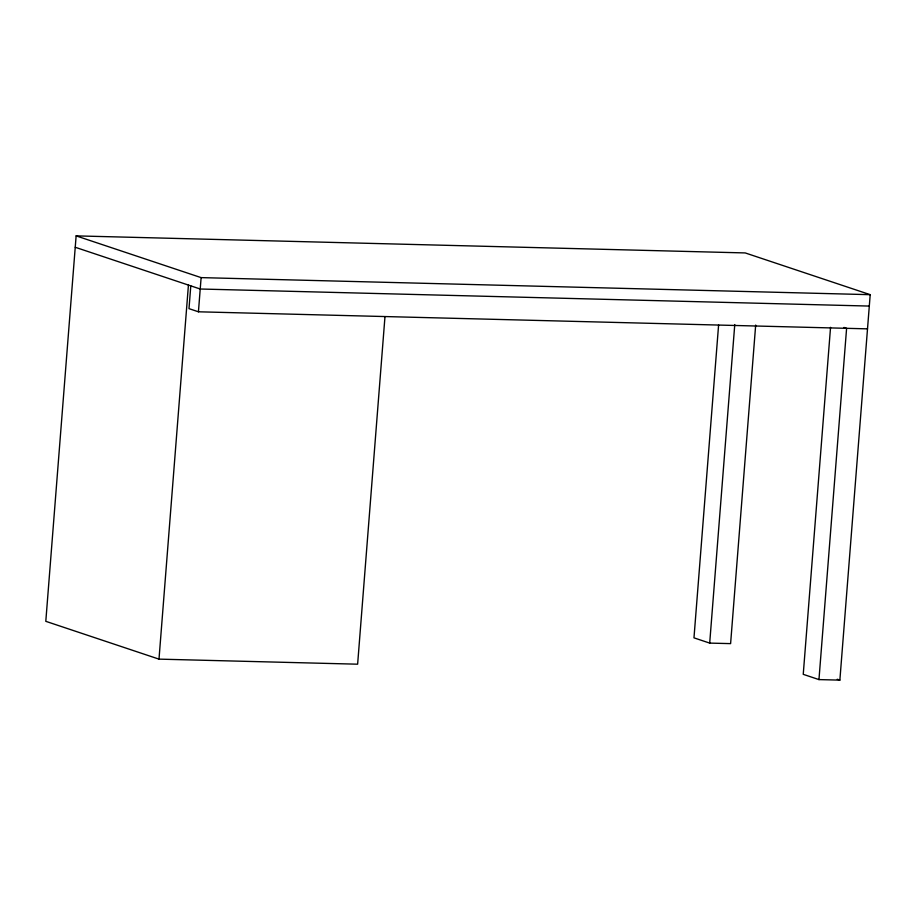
<?xml version="1.0" encoding="UTF-8"?>
<svg xmlns="http://www.w3.org/2000/svg" width="916" height="916" viewBox="0 0 916 916"><rect width="100%" height="100%" fill="white"/><g stroke="black" fill="none" stroke-linecap="round" stroke-linejoin="round"><path stroke-width="1.37" d="M830.549 327.333L803.24 674.336L818.961 679.592L839.869 680.119L870.2 294.677L745.212 252.931L76.131 235.881L45.8 621.323L158.995 659.131L357.629 664.192L384.938 317.165M158.995 659.131L188.433 285.071M190.791 285.861L188.994 308.646L198.429 311.795L867.509 328.855M198.429 311.795L201.119 277.617L76.131 235.881M718.602 324.974L693.973 637.845L709.694 643.101L730.602 643.627L755.677 325.065M709.694 643.101L734.769 324.539M818.961 679.592L846.602 328.317L843.98 327.447M201.119 277.617L870.2 294.677M869.307 306.07L200.226 289.009L75.238 247.274M837.247 679.248L839.869 680.119"/></g></svg>
